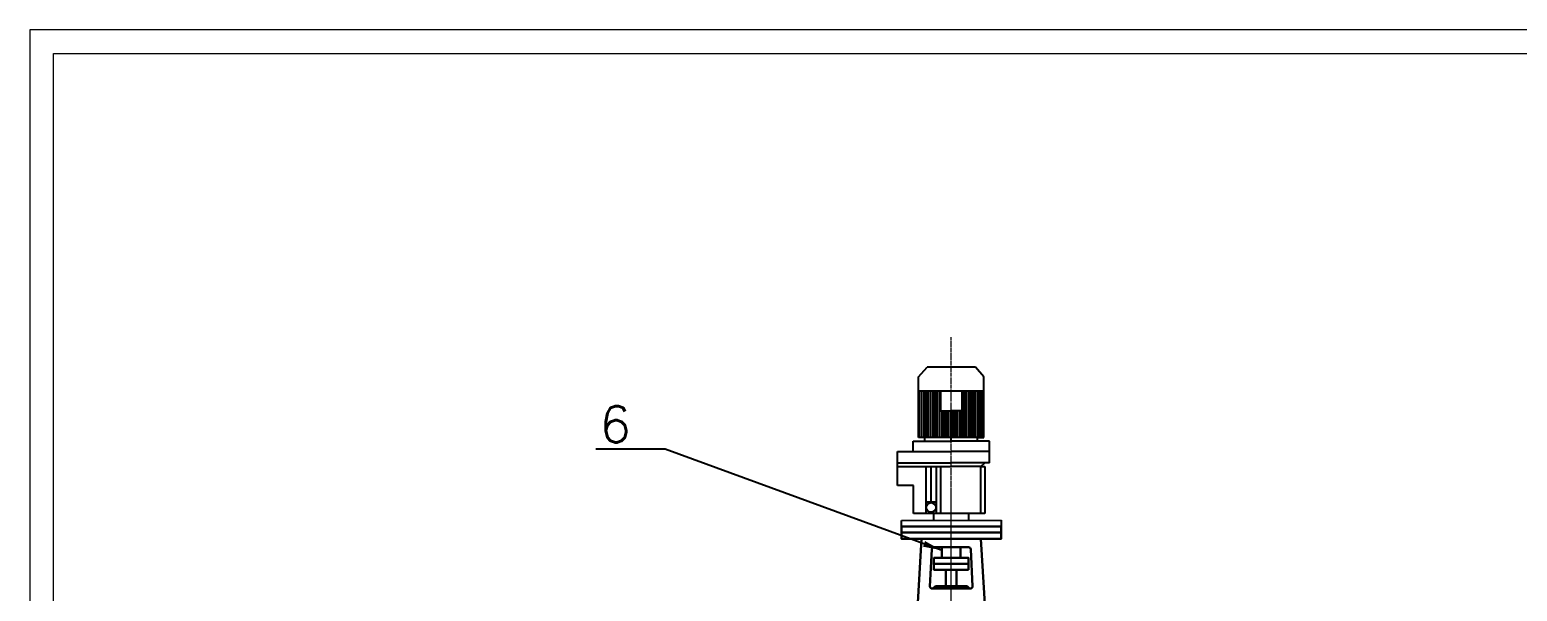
# Model space of a CAD drawing. Header units: millimetres. Extents: x 26008 to 30724, y -715 to 2408.
# Drawn here: x 26008 to 28044, y 1640 to 2408 of the extents above; entities that cross this region are included whole.
import ezdxf

# ---------------------------------------------------------------- set-up
doc = ezdxf.new("R2010")
doc.units = ezdxf.units.MM
doc.linetypes.add('CENTER2', pattern=[1.125, 0.75, -0.125, 0.125, -0.125])
for name, color, linetype, lineweight in [('shixian', 7, 'Continuous', 30), ('zhong', 1, 'CENTER2', 15), ('中心线', 1, 'CENTER2', 15), ('实线', 7, 'Continuous', 20)]:
    doc.layers.add(name, color=color, linetype=linetype, lineweight=lineweight)
doc.styles.get("Standard").update_dxf_attribs({"font": 'txt', "bigfont": 'gbcbig.shx'})
doc.dimstyles.new('ISO-25', dxfattribs={"dimtxt": 2.5, "dimasz": 2.5, "dimexe": 1.25, "dimexo": 0.625, "dimtad": 1, "dimtxsty": 'Standard', "dimcen": 2.5, "dimadec": 0, "dimazin": 0, "dimtfac": 1, "dimtmove": 0, "dimatfit": 3, "dimfxl": 0, "dimarcsym": 0})

msp = doc.modelspace()

# ---------------------------------------------------------------- linework, layer by layer
at = {"color": 0}
for p, q in [((27224.768, 1933.03), (27236.453, 1946.524)), ((27302.494, 1946.524), (27236.453, 1946.524)), ((27314.178, 1933.03), (27302.494, 1946.524)), ((27224.768, 1913.546), (27224.768, 1933.03)), ((27314.178, 1913.546), (27314.178, 1933.03)), ((27314.178, 1913.546), (27224.768, 1913.546)), ((27224.768, 1850.236), (27224.768, 1913.546)), ((27225.964, 1850.236), (27225.964, 1913.546)), ((27226.069, 1850.236), (27226.069, 1913.546)), ((27226.174, 1850.236), (27226.174, 1913.546)), ((27229.046, 1850.236), (27229.046, 1913.546)), ((27229.151, 1850.236), (27229.151, 1913.546)), ((27229.257, 1850.236), (27229.257, 1913.546)), ((27232.129, 1850.236), (27232.129, 1913.546)), ((27232.234, 1850.236), (27232.234, 1913.546)), ((27232.339, 1850.236), (27232.339, 1913.546)), ((27235.211, 1850.236), (27235.211, 1913.546)), ((27235.316, 1850.236), (27235.316, 1913.546)), ((27235.422, 1850.236), (27235.422, 1913.546)), ((27238.293, 1850.236), (27238.293, 1913.546)), ((27238.399, 1850.236), (27238.399, 1913.546)), ((27238.504, 1850.236), (27238.504, 1913.546)), ((27241.376, 1850.236), (27241.376, 1913.546)), ((27241.481, 1850.236), (27241.481, 1913.546)), ((27241.587, 1850.236), (27241.587, 1913.546)), ((27244.458, 1850.236), (27244.458, 1913.546)), ((27244.564, 1850.236), (27244.564, 1913.546)), ((27244.669, 1850.236), (27244.669, 1913.546)), ((27247.541, 1850.236), (27247.541, 1913.546)), ((27247.646, 1850.236), (27247.646, 1913.546)), ((27247.752, 1850.236), (27247.752, 1913.546)), ((27250.623, 1850.236), (27250.623, 1913.546)), ((27250.729, 1850.236), (27250.729, 1913.546)), ((27250.834, 1850.236), (27250.834, 1913.546)), ((27253.706, 1850.236), (27253.706, 1913.546)), ((27253.811, 1850.236), (27253.811, 1913.546)), ((27253.916, 1850.236), (27253.916, 1913.546)), ((27254.502, 1913.546), (27254.502, 1886.352)), ((27284.445, 1913.546), (27284.445, 1886.352)), ((27284.53, 1850.236), (27284.53, 1913.546)), ((27284.636, 1850.236), (27284.636, 1913.546)), ((27284.741, 1850.236), (27284.741, 1913.546)), ((27287.613, 1850.236), (27287.613, 1913.546)), ((27287.718, 1850.236), (27287.718, 1913.546)), ((27287.823, 1850.236), (27287.823, 1913.546)), ((27290.695, 1850.236), (27290.695, 1913.546)), ((27290.801, 1850.236), (27290.801, 1913.546)), ((27290.906, 1850.236), (27290.906, 1913.546)), ((27293.778, 1850.236), (27293.778, 1913.546)), ((27293.883, 1850.236), (27293.883, 1913.546)), ((27293.988, 1850.236), (27293.988, 1913.546)), ((27296.86, 1850.236), (27296.86, 1913.546)), ((27296.966, 1850.236), (27296.966, 1913.546)), ((27297.071, 1850.236), (27297.071, 1913.546)), ((27299.943, 1850.236), (27299.943, 1913.546)), ((27300.048, 1850.236), (27300.048, 1913.546)), ((27300.153, 1850.236), (27300.153, 1913.546)), ((27303.025, 1850.236), (27303.025, 1913.546)), ((27303.13, 1850.236), (27303.13, 1913.546)), ((27303.236, 1850.236), (27303.236, 1913.546)), ((27306.108, 1850.236), (27306.108, 1913.546)), ((27306.213, 1850.236), (27306.213, 1913.546)), ((27306.318, 1850.236), (27306.318, 1913.546)), ((27309.19, 1850.236), (27309.19, 1913.546)), ((27309.295, 1850.236), (27309.295, 1913.546)), ((27309.401, 1850.236), (27309.401, 1913.546)), ((27312.272, 1850.236), (27312.272, 1913.546)), ((27312.378, 1850.236), (27312.378, 1913.546)), ((27312.483, 1850.236), (27312.483, 1913.546)), ((27314.178, 1850.236), (27314.178, 1913.546)), ((27254.502, 1886.352), (27269.473, 1886.352)), ((27256.788, 1850.236), (27256.788, 1886.352)), ((27256.894, 1850.236), (27256.894, 1886.352)), ((27256.999, 1850.236), (27256.999, 1886.352)), ((27259.871, 1850.236), (27259.871, 1886.352)), ((27259.976, 1850.236), (27259.976, 1886.352)), ((27260.081, 1850.236), (27260.081, 1886.352)), ((27262.953, 1850.236), (27262.953, 1886.352)), ((27263.058, 1850.236), (27263.058, 1886.352)), ((27263.164, 1850.236), (27263.164, 1886.352)), ((27266.036, 1850.236), (27266.036, 1886.352)), ((27266.141, 1850.236), (27266.141, 1886.352)), ((27266.246, 1850.236), (27266.246, 1886.352)), ((27269.118, 1845.099), (27269.118, 1886.352)), ((27269.223, 1845.099), (27269.223, 1886.352)), ((27269.329, 1845.099), (27269.329, 1886.352)), ((27284.445, 1886.352), (27269.473, 1886.352)), ((27272.201, 1850.236), (27272.201, 1886.352)), ((27272.306, 1850.236), (27272.306, 1886.352)), ((27272.411, 1850.236), (27272.411, 1886.352)), ((27275.283, 1850.236), (27275.283, 1886.352)), ((27275.388, 1850.236), (27275.388, 1886.352)), ((27275.494, 1850.236), (27275.494, 1886.352)), ((27278.365, 1850.236), (27278.365, 1886.352)), ((27278.471, 1850.236), (27278.471, 1886.352)), ((27278.576, 1850.236), (27278.576, 1886.352)), ((27281.448, 1850.236), (27281.448, 1886.352)), ((27281.553, 1850.236), (27281.553, 1886.352)), ((27281.659, 1850.236), (27281.659, 1886.352)), ((27217.28, 1830.714), (27217.28, 1845.099)), ((27217.28, 1845.099), (27269.473, 1845.099)), ((27233.432, 1850.236), (27224.768, 1850.236)), ((27305.515, 1850.236), (27233.432, 1850.236)), ((27233.432, 1845.099), (27233.432, 1850.236)), ((27321.666, 1845.099), (27269.473, 1845.099)), ((27305.515, 1850.236), (27314.178, 1850.236)), ((27305.515, 1845.099), (27305.515, 1850.236)), ((27321.666, 1815.302), (27321.666, 1845.099)), ((27195.753, 1830.714), (27269.473, 1830.714)), ((27195.753, 1815.302), (27195.753, 1830.714)), ((27195.753, 1815.302), (27269.473, 1815.302)), ((27195.753, 1810.164), (27195.753, 1815.302)), ((27321.666, 1830.714), (27269.473, 1830.714)), ((27321.666, 1815.302), (27269.473, 1815.302)), ((27309.836, 1810.164), (27315.229, 1815.302)), ((27195.753, 1810.164), (27269.473, 1810.164)), ((27195.753, 1784.165), (27195.753, 1810.164)), ((27235.282, 1746.004), (27235.282, 1810.164)), ((27241.876, 1760.84), (27241.876, 1810.164)), ((27249.069, 1746.004), (27249.069, 1810.164)), ((27255.063, 1746.004), (27255.063, 1810.164)), ((27309.836, 1810.164), (27269.473, 1810.164)), ((27309.836, 1746.004), (27309.836, 1810.164)), ((27309.836, 1810.164), (27315.229, 1810.164)), ((27315.229, 1810.164), (27315.229, 1746.004)), ((27217.613, 1784.165), (27195.753, 1784.165)), ((27217.613, 1746.004), (27217.613, 1784.165)), ((27249.069, 1761.591), (27235.282, 1761.591)), ((27201.117, 1736.238), (27337.927, 1736.861)), ((27201.117, 1728.317), (27201.117, 1736.238)), ((27245.62, 1746.004), (27217.613, 1746.004)), ((27241.876, 1746.004), (27241.876, 1747.652)), ((27309.836, 1746.004), (27245.62, 1746.004)), ((27245.62, 1736.441), (27245.62, 1746.004)), ((27293.327, 1736.441), (27293.327, 1746.004)), ((27315.229, 1746.004), (27309.836, 1746.004)), ((27337.927, 1736.861), (27337.812, 1728.317))]:
    msp.add_line(p, q, dxfattribs=at)
msp.add_circle((27241.876, 1754.246), 6.594, dxfattribs=at)
at = {"layer": 'shixian', "color": 0}
for p, q in [((27201.117, 1728.317), (27269.465, 1728.317)), ((27201.117, 1719.82), (27269.465, 1719.82)), ((27220.274, 1564.732), (27228.895, 1711.529)), ((27337.812, 1728.317), (27269.465, 1728.317)), ((27337.812, 1719.82), (27269.465, 1719.82)), ((27318.656, 1564.732), (27310.034, 1711.529)), ((27240.303, 1646.234), (27242.883, 1697.048)), ((27245.782, 1699.761), (27269.205, 1699.732)), ((27256.674, 1685.177), (27256.688, 1699.748)), ((27293.172, 1699.731), (27269.749, 1699.731)), ((27282.266, 1685.161), (27282.266, 1699.731)), ((27298.596, 1646.197), (27296.067, 1697.014)), ((27293.179, 1677.134), (27245.76, 1677.134)), ((27262.183, 1646.733), (27262.202, 1669.116)), ((27276.718, 1646.724), (27276.718, 1669.107)), ((27243.195, 1643.146), (27269.147, 1643.113)), ((27247.884, 1646.752), (27244.268, 1643.144)), ((27269.465, 1646.724), (27247.884, 1646.752)), ((27269.465, 1646.724), (27291.016, 1646.724)), ((27295.701, 1643.112), (27269.749, 1643.112)), ((27291.016, 1646.724), (27294.628, 1643.112))]:
    msp.add_line(p, q, dxfattribs=at)
for points in [[(27269.465, 1711.529), (27201.117, 1711.529), (27201.117, 1728.317)], [(27269.465, 1711.529), (27337.812, 1711.529), (27337.812, 1728.317)]]:
    msp.add_lwpolyline(points, dxfattribs=at)
msp.add_lwpolyline([(27293.179, 1669.107), (27245.76, 1669.107), (27245.76, 1685.161), (27293.179, 1685.161)], close=True, dxfattribs=at)
for centre, start, end in [((27245.778, 1696.86), 89.92733, 176.295459), ((27293.172, 1696.83), 3.631871, 90), ((27243.198, 1646.047), 176.295459, 269.92733), ((27295.701, 1646.013), 270, 3.631871)]:
    msp.add_arc(centre, 2.901, start, end, dxfattribs=at)
at = {"layer": 'zhong', "ltscale": 5}
msp.add_line((27269.473, 1472.536), (27269.473, 1987.333), dxfattribs=at)
at = {"layer": '中心线'}
msp.add_line((27269.473, 766.543), (27269.473, 1781.026), dxfattribs=at)
at = {"layer": '实线'}
for points in [[(30724.434, 2408.229), (26007.677, 2408.229), (26007.677, -714.589), (30724.434, -714.589)], [(30691.905, -682.06), (26040.207, -682.06), (26040.207, 2375.699), (30691.905, 2375.699)]]:
    msp.add_lwpolyline(points, close=True, dxfattribs=at)

# ---------------------------------------------------------------- texts
at = {"color": 3, "insert": (26830.917, 1892.975), "char_height": 50, "attachment_point": 3}
msp.add_mtext_dynamic_manual_height_columns('6', width=525.6234, gutter_width=12.5, heights=[0], dxfattribs=at)

# ---------------------------------------------------------------- leaders
at = {"color": 3}
msp.add_leader([(27255.632, 1695.837), (26877.605, 1834.285), (26782.722, 1834.285)], dimstyle='ISO-25', override={"dimtxt": 35, "dimasz": 25, "dimfxl": 2}, dxfattribs=at)

doc.saveas('drawing.dxf')
